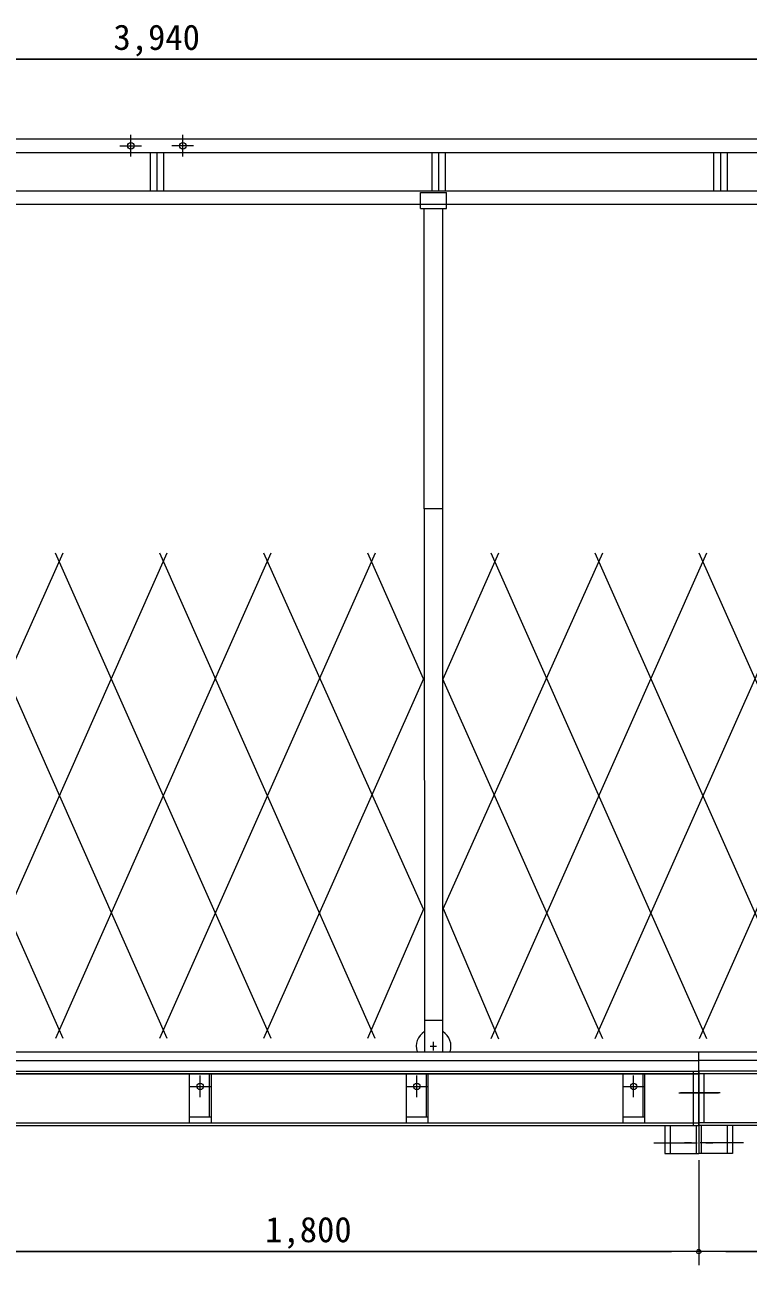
# Model space of a CAD drawing. Units: millimetres, scale not verified. Extents: x -4246 to 7230, y -3649 to 4339.
# Drawn here: x -445 to 1223, y -1761 to 1101 of the extents above; entities that cross this region are included whole.
import ezdxf
from ezdxf.enums import TextEntityAlignment as Align

# ---------------------------------------------------------------- set-up
doc = ezdxf.new("R2010")
doc.units = ezdxf.units.MM
doc.header["$LTSCALE"] = 20
doc.header["$PDMODE"] = 32
doc.header["$PDSIZE"] = 10
doc.linetypes.add('CHAIN1', pattern=[8, 5, -1, 1, -1])
for name, color, linetype, lineweight in [('0-D_外形線', 5, 'Continuous', 18), ('0-F_寸法線', 7, 'Continuous', 18), ('1-0_中心線', 1, 'CHAIN1', 18), ('1-2_補助', 5, 'Continuous', 18)]:
    doc.layers.add(name, color=color, linetype=linetype, lineweight=lineweight)
doc.styles.add('ＭＳ ゴシック', font='')
doc.styles.get('ＭＳ ゴシック').set_extended_font_data('MS Gothic')

msp = doc.modelspace()

# ---------------------------------------------------------------- linework, layer by layer
at = {"layer": '0-D_外形線', "color": 4, "lineweight": 9}
for p, q in [((1109.18, -1268.14), (1809.18, -1268.14)), ((1109.18, -1318.14), (1109.18, -1268.14)), ((1109.18, -1318.14), (1809.18, -1318.14))]:
    msp.add_line(p, q, dxfattribs=at)
at = {"layer": '0-D_外形線'}
for p, q in [((2609.18, -1288.14), (1109.18, -1288.14)), ((1109.18, -1313.14), (1109.18, -1288.14)), ((1109.18, -1313.14), (1109.18, -1288.14)), ((2609.18, -1313.14), (1109.18, -1313.14)), ((1109.18, -1313.14), (1109.18, -1438.14)), ((2609.18, -1319.14), (1109.18, -1319.14)), ((1121.18, -1319.14), (1121.18, -1432.14)), ((2609.18, -1432.14), (1109.18, -1432.14)), ((2609.18, -1438.14), (1109.18, -1438.14)), ((1109.18, -1438.14), (1109.18, -1503.14)), ((1115.18, -1438.14), (1115.18, -1503.14)), ((1175.18, -1438.14), (1175.18, -1503.14)), ((1187.18, -1438.14), (1187.18, -1503.14)), ((1187.18, -1503.14), (1109.18, -1503.14))]:
    msp.add_line(p, q, dxfattribs=at)
at = {"layer": '0-F_寸法線'}
for p, q in [((1829.18, 1021.3), (-2110.82, 1021.3)), ((-2048.32, 1021.3), (1766.68, 1021.3)), ((1109.18, -1518.76), (1109.18, -1760.72)), ((1109.18, -1518.76), (1109.18, -1760.72)), ((1109.18, -1729.47), (-690.82, -1729.47)), ((-628.32, -1729.47), (1046.68, -1729.47)), ((2609.18, -1729.47), (1109.18, -1729.47)), ((1171.68, -1729.47), (2546.68, -1729.47))]:
    msp.add_line(p, q, dxfattribs=at)
at = {"layer": '0-F_寸法線', "color": 4, "lineweight": 9}
for p, q in [((-690.82, -1268.14), (1109.18, -1268.14)), ((1109.18, -1318.14), (1109.18, -1268.14)), ((-690.82, -1318.14), (1109.18, -1318.14)), ((-65.82, -1318.14), (-65.82, -1418.14)), ((-40.82, -1373.14), (-40.82, -1323.14)), ((-19.82, -1318.14), (-19.82, -1418.14)), ((-15.82, -1318.14), (-15.82, -1418.14)), ((434.18, -1318.14), (434.18, -1418.14)), ((459.18, -1373.14), (459.18, -1323.14)), ((480.18, -1318.14), (480.18, -1418.14)), ((484.18, -1318.14), (484.18, -1418.14)), ((934.18, -1318.14), (934.18, -1418.14)), ((959.18, -1373.14), (959.18, -1323.14)), ((980.18, -1318.14), (980.18, -1418.14)), ((984.18, -1318.14), (984.18, -1418.14)), ((-65.82, -1348.14), (-15.82, -1348.14)), ((434.18, -1348.14), (484.18, -1348.14)), ((934.18, -1348.14), (984.18, -1348.14)), ((-65.82, -1418.14), (-15.82, -1418.14)), ((434.18, -1418.14), (484.18, -1418.14)), ((934.18, -1418.14), (984.18, -1418.14))]:
    msp.add_line(p, q, dxfattribs=at)
at = {"layer": '0-F_寸法線', "color": 5}
for p, q in [((-690.82, -1288.14), (1109.18, -1288.14)), ((-690.82, -1313.14), (1109.18, -1313.14)), ((1097.18, -1438.14), (1097.18, -1313.14)), ((1109.18, -1313.14), (1109.18, -1288.14)), ((1109.18, -1313.14), (1109.18, -1438.14)), ((1109.18, -1438.14), (1109.18, -1313.14)), ((-690.82, -1319.14), (1109.18, -1319.14)), ((-65.82, -1319.14), (-65.82, -1432.14)), ((-15.82, -1319.14), (-15.82, -1432.14)), ((434.18, -1319.14), (434.18, -1432.14)), ((484.18, -1319.14), (484.18, -1432.14)), ((934.18, -1319.14), (934.18, -1432.14)), ((984.18, -1319.14), (984.18, -1432.14)), ((-690.82, -1432.14), (1109.18, -1432.14)), ((-690.82, -1438.14), (1109.18, -1438.14)), ((1031.18, -1438.14), (1031.18, -1503.14)), ((1043.18, -1438.14), (1043.18, -1503.14)), ((1103.18, -1438.14), (1103.18, -1503.14)), ((1109.18, -1438.14), (1109.18, -1503.14)), ((1031.18, -1503.14), (1109.18, -1503.14))]:
    msp.add_line(p, q, dxfattribs=at)
at = {"layer": '0-F_寸法線', "color": 1, "linetype": 'CHAIN1'}
for p, q in [((-40.82, -1368.28), (-40.82, -1328)), ((459.18, -1368.28), (459.18, -1328)), ((959.18, -1368.28), (959.18, -1328)), ((-60.95, -1348.14), (-20.68, -1348.14)), ((439.05, -1348.14), (479.32, -1348.14)), ((939.05, -1348.14), (979.32, -1348.14)), ((1063.46, -1363.14), (1154.91, -1363.14)), ((1005.82, -1478.14), (1141.98, -1478.14))]:
    msp.add_line(p, q, dxfattribs=at)
at = {"layer": '0-F_寸法線', "color": 5}
for centre in [(-40.82, -1348.14), (459.18, -1348.14), (959.18, -1348.14)]:
    msp.add_circle(centre, 7.5, dxfattribs=at)
at = {"layer": '0-F_寸法線', "color": 4, "lineweight": 9}
for centre in [(-40.82, -1348.14), (459.18, -1348.14), (959.18, -1348.14)]:
    msp.add_circle(centre, 7.5, dxfattribs=at)
at = {"layer": '0-F_寸法線'}
msp.add_point((1109.18, -1729.47), dxfattribs=at)
at = {"layer": '1-0_中心線'}
for p, q in [((1158.83, -1363.14), (1067.38, -1363.14)), ((1212.55, -1478.14), (1076.39, -1478.14))]:
    msp.add_line(p, q, dxfattribs=at)
at = {"layer": '1-2_補助', "color": 1, "linetype": 'CHAIN1'}
for p, q in [((-200.82, 796.86), (-200.82, 846.86)), ((-80.82, 796.86), (-80.82, 846.86)), ((-225.82, 821.86), (-175.82, 821.86)), ((-140.82, 805.86), (-140.82, 717.86)), ((-55.82, 821.86), (-105.82, 821.86)), ((509.18, 805.86), (509.18, 717.86)), ((1159.18, 805.86), (1159.18, 717.86))]:
    msp.add_line(p, q, dxfattribs=at)
at = {"layer": '1-2_補助'}
for p, q in [((-156.32, 805.86), (-156.32, 717.86)), ((-125.32, 805.86), (-125.32, 717.86)), ((493.68, 805.86), (493.68, 717.86)), ((524.68, 805.86), (524.68, 717.86)), ((1143.68, 805.86), (1143.68, 717.86)), ((1174.68, 805.86), (1174.68, 717.86)), ((-2079.82, 717.86), (1798.18, 717.86)), ((-2110.82, 686.86), (1829.18, 686.86))]:
    msp.add_line(p, q, dxfattribs=at)
at = {"layer": '1-2_補助', "color": 7}
for p, q in [((467.58, 676.86), (467.58, 714.22)), ((467.58, 714.22), (527.58, 714.22)), ((527.58, 676.86), (527.58, 714.22)), ((467.58, 676.86), (527.58, 676.86)), ((476.23, -15.67), (476.23, 676.86)), ((476.23, 676.86), (518.93, 676.86)), ((518.93, -15.67), (518.93, 676.86)), ((476.36, -1268.14), (519.06, -1268.14))]:
    msp.add_line(p, q, dxfattribs=at)
at = {"layer": '1-2_補助', "color": 4, "lineweight": 9}
for p, q in [((476.23, -15.67), (476.36, -1268.14)), ((518.93, -15.67), (476.23, -15.67)), ((519.06, -1268.14), (518.93, -15.67)), ((476.35, -1195.67), (519.05, -1195.67)), ((489.99, -1255.67), (504.53, -1255.67)), ((497.71, -1265.77), (497.71, -1245.67))]:
    msp.add_line(p, q, dxfattribs=at)
at = {"layer": '1-2_補助', "color": 3}
for p, q in [((-357.35, -117.98), (-725.75, -939.03)), ((-117.43, -117.98), (-614.85, -1237.98)), ((-116.77, -1237.98), (-614.19, -117.98)), ((122.57, -117.98), (-374.85, -1237.98)), ((123.23, -1237.98), (-374.19, -117.98)), ((362.57, -117.98), (-134.85, -1237.98)), ((363.23, -1237.98), (-134.19, -117.98)), ((474.19, -939.03), (105.72, -117.98)), ((474.19, -408.26), (345.85, -117.98)), ((647.31, -118.33), (518.97, -408.61)), ((887.43, -118.33), (519.03, -939.38)), ((1127.34, -118.33), (629.93, -1238.33)), ((1128.01, -1238.33), (630.59, -118.33)), ((1367.34, -118.33), (869.93, -1238.33)), ((1368.01, -1238.33), (870.59, -118.33)), ((1607.34, -118.33), (1109.93, -1238.33)), ((1608.01, -1238.33), (1110.59, -118.33)), ((-356.76, -1237.98), (-725.81, -408.26)), ((474.19, -408.26), (105.14, -1237.98)), ((888.02, -1238.33), (518.97, -408.61)), ((474.19, -939.03), (345.42, -1237.98)), ((519.69, -937.91), (647.64, -1238.33))]:
    msp.add_line(p, q, dxfattribs=at)
at = {"layer": '1-2_補助'}
for points in [[(1829.18, 836.86), (-2110.82, 836.86), (-2110.82, 686.86)], [(1798.18, 805.86), (-2079.82, 805.86), (-2079.82, 717.86)]]:
    msp.add_lwpolyline(points, dxfattribs=at)
for centre in [(-200.82, 821.86), (-80.82, 821.86)]:
    msp.add_circle(centre, 7.5, dxfattribs=at)
at = {"layer": '1-2_補助', "color": 4, "lineweight": 9}
for start, end in [(122.265, 198.167), (341.845, 57.747)]:
    msp.add_arc((497.71, -1255.67), 40, start, end, dxfattribs=at)

# ---------------------------------------------------------------- texts
at = {"layer": '0-F_寸法線', "style": 'ＭＳ ゴシック'}
for s, p in [('3,940', (-240.82, 1025.39)), ('1,800', (109.18, -1725.38))]:
    msp.add_text(s, height=58.65, dxfattribs=at).set_placement(p, align=Align.BOTTOM_LEFT)

doc.saveas('drawing.dxf')
